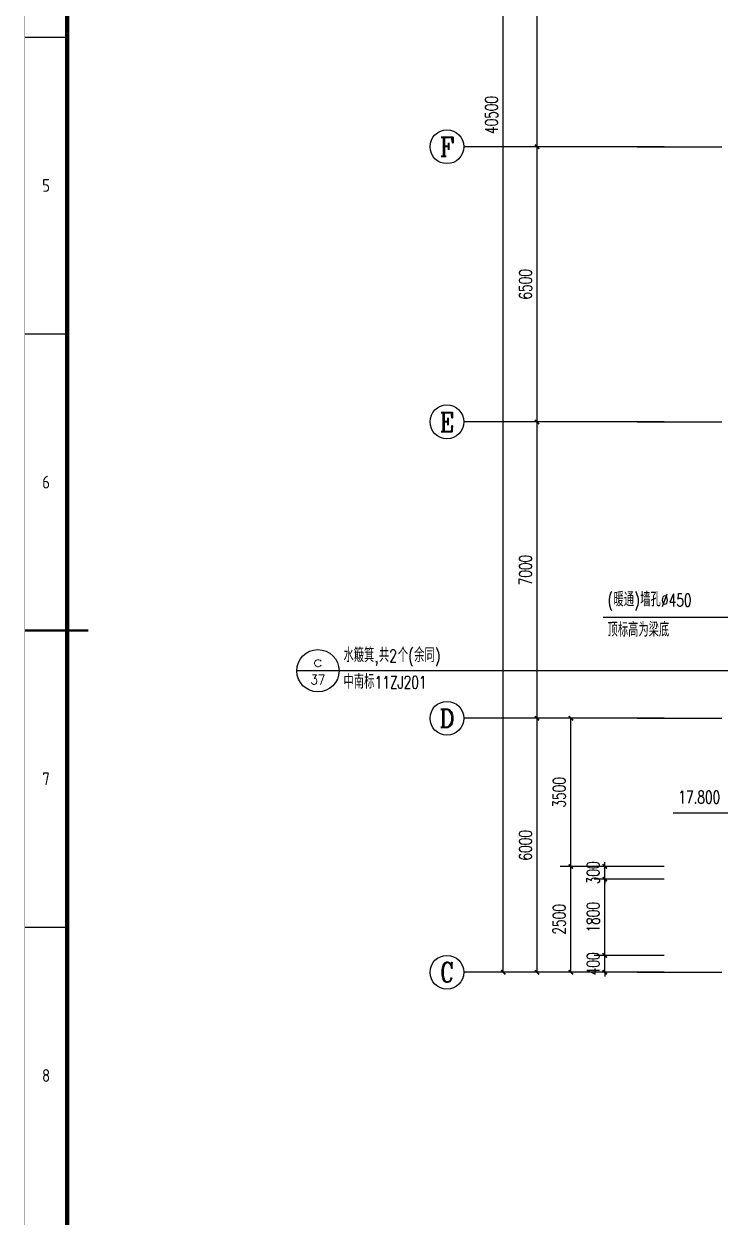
# Model space of a CAD drawing. Extents: x -93062 to 326984, y -142534 to 91021.
# Drawn here: x 185444 to 201895, y 35089 to 63274 of the extents above; entities that cross this region are included whole.
import ezdxf
from ezdxf.enums import TextEntityAlignment as Align

# ---------------------------------------------------------------- set-up
doc = ezdxf.new("R2010")
doc.units = 0
doc.header["$LTSCALE"] = 1000
doc.header["$MEASUREMENT"] = 0
doc.linetypes.add('DOTE', pattern=[2.42, 2, -0.2, 0.02, -0.2])
doc.layers.get('0').update_dxf_attribs({"color": 8})
doc.layers.get('Defpoints').update_dxf_attribs({"color": 8})
for name, color, linetype in [('AXIS', 8, 'Continuous'), ('AXIS_TEXT', 8, 'Continuous'), ('DIM_ELEV', 8, 'Continuous'), ('DIM_IDEN', 8, 'Continuous'), ('DOTE', 8, 'DOTE'), ('HOLE', 8, 'Continuous'), ('PUB_TEXT', 8, 'Continuous')]:
    doc.layers.add(name, color=color, linetype=linetype)
doc.styles.add('_TCH_AXIS', font='COMPLEX', dxfattribs={"bigfont": 'GBCBIG'})
doc.styles.add('_TCH_DIM', font='SIMPLEX', dxfattribs={"bigfont": 'GBCBIG'})
doc.styles.add('_TCH_DIM_T3', font='SIMPLEX', dxfattribs={"width": 0.705882, "bigfont": 'GBCBIG'})
doc.styles.add('_TCH_LABEL', font='COMPLEX', dxfattribs={"bigfont": 'GBCBIG'})
doc.styles.add('COMPLEX', font='COMPLEX')
doc.styles.get("Standard").update_dxf_attribs({"font": 'gbenor.shx', "bigfont": 'gbcbig.shx'})
doc.styles.add('TK', font='GEDITXT.SHX', dxfattribs={"width": 0.85, "height": 3.5, "bigfont": 'DXT.SHX'})
doc.dimstyles.new('_TCH_ARCH&&100', dxfattribs={"dimtxt": 297.5, "dimasz": 100, "dimexe": 250, "dimexo": 300, "dimgap": 126.25, "dimtad": 1, "dimdec": 0, "dimzin": 0, "dimdsep": 46, "dimtxsty": '_TCH_DIM_T3', "dimblk": 'ARCHTICK', "dimcen": 0.09, "dimazin": 2, "dimtfac": 1, "dimtdec": 0, "dimtix": 1, "dimtmove": 2, "dimatfit": 3, "dimfxl": 1, "dimtolj": 1, "dimtzin": 0, "dimarcsym": 0})

# ---------------------------------------------------------------- blocks, each defined once
blk = doc.blocks.new('GEDI_WK_A1_V')
at = {"color": 3}
for p, q in [((0, 560.67), (10, 560.67)), ((0, 490.58), (10, 490.58)), ((0, 420.5), (10, 420.5)), ((0, 350.42), (10, 350.42))]:
    blk.add_line(p, q, dxfattribs=at)
for points, const_width in [([(0, 841), (0, 0), (594, 0), (594, 841)], 0.1), ([(10, 816), (10, 10), (584, 10), (584, 816)], 1)]:
    blk.add_lwpolyline(points, close=True, dxfattribs=dict(at, const_width=const_width))
at = {"color": 3, "const_width": 0.5}
blk.add_lwpolyline([(0, 420.5), (15, 420.5)], dxfattribs=at)
at = {"color": 3}
for s, p in [('5', (5, 525.62)), ('6', (5, 455.54)), ('7', (5, 385.46)), ('8', (5, 315.38))]:
    blk.add_text(s, height=3, dxfattribs=at).set_placement(p, align=Align.MIDDLE)
blk = doc.blocks.new('A$C711966D6')
blk.add_blockref('GEDI_WK_A1_V', (0, 0))
at = {"style": 'TK', "width": 0.85}
for tag, height, p in [('PROJECTNAME', 4.75, (529, 44)), ('PHASE', 4, (571, 44)), ('DRAWINGNAME', 4.75, (539, 31))]:
    blk.add_attdef(tag, text='', height=height, dxfattribs=at).set_placement(p, align=Align.MIDDLE_CENTER)
for tag, p, height in [('APPROVE', (416, 32.75), 3.5), ('DESIGN', (461, 32.75), 3.5), ('REVIEW1', (416, 25.75), 3.5), ('DRAW', (461, 25.75), 3.5), ('REVIEW2', (416, 18.75), 3.5), ('PROPORTION', (461, 18.75), 3.5), ('DRAWINGNUMBER', (511, 18.5), 4), ('CHECK', (416, 11.75), 3.5), ('DATE', (461, 11.75), 3.5), ('VERSION', (577, 11.75), 3.5)]:
    blk.add_attdef(tag, p, '', height=height, dxfattribs=at)
blk = doc.blocks.new('是飞洒发时')
at = {"xscale": 100, "yscale": 100, "zscale": 100}
blk.add_blockref('A$C711966D6', (0, 0), dxfattribs=at)
blk = doc.blocks.new('_ArchTick')
at = {"color": 0, "linetype": 'ByBlock', "const_width": 0.4}
blk.add_lwpolyline([(-0.5, -0.5), (0.5, 0.5)], dxfattribs=at)
blk = doc.blocks.new('*D1050')
at = {"layer": 'AXIS', "color": 0, "lineweight": -2, "transparency": 16777216}
for p, q in [((200569, 41272), (198919, 41272)), ((199169, 41272), (199169, 41372)), ((199169, 40872), (199169, 41272)), ((200569, 40872), (198919, 40872)), ((199169, 40872), (199169, 40772))]:
    blk.add_line(p, q, dxfattribs=at)
at = {"layer": 'Defpoints', "color": 0, "transparency": 16777216}
for p in [(199169, 41272), (200869, 41272), (200869, 40872)]:
    blk.add_point(p, dxfattribs=at)
at = {"layer": 'AXIS', "color": 0, "lineweight": -2, "transparency": 16777216, "xscale": 100, "yscale": 100, "zscale": 100}
for p, rotation in [((199169, 41272), 270), ((199169, 40872), 90)]:
    blk.add_blockref('_ArchTick', p, dxfattribs=dict(at, rotation=rotation))
at = {"layer": 'AXIS', "color": 0, "transparency": 16777216, "insert": (198894, 41072), "char_height": 297.5, "attachment_point": 5, "rotation": 90, "style": '_TCH_DIM_T3'}
blk.add_mtext('\\A1;400', dxfattribs=at)
blk = doc.blocks.new('*D1051')
at = {"layer": 'AXIS', "color": 0, "lineweight": -2, "transparency": 16777216}
for p, q in [((200569, 43072), (198919, 43072)), ((199169, 41272), (199169, 43072)), ((200569, 41272), (198919, 41272))]:
    blk.add_line(p, q, dxfattribs=at)
at = {"layer": 'Defpoints', "color": 0, "transparency": 16777216}
for p in [(199169, 43072), (200869, 43072), (200869, 41272)]:
    blk.add_point(p, dxfattribs=at)
at = {"layer": 'AXIS', "color": 0, "lineweight": -2, "transparency": 16777216, "xscale": 100, "yscale": 100, "zscale": 100}
for p, rotation in [((199169, 43072), 90), ((199169, 41272), 270)]:
    blk.add_blockref('_ArchTick', p, dxfattribs=dict(at, rotation=rotation))
at = {"layer": 'AXIS', "color": 0, "transparency": 16777216, "insert": (198894, 42172), "char_height": 297.5, "attachment_point": 5, "rotation": 90, "style": '_TCH_DIM_T3'}
blk.add_mtext('\\A1;1800', dxfattribs=at)
blk = doc.blocks.new('*D1052')
at = {"layer": 'AXIS', "color": 0, "lineweight": -2, "transparency": 16777216}
for p, q in [((199169, 43372), (199169, 43472)), ((200569, 43372), (198919, 43372)), ((199169, 43072), (199169, 43372)), ((200569, 43072), (198919, 43072)), ((199169, 43072), (199169, 42972))]:
    blk.add_line(p, q, dxfattribs=at)
at = {"layer": 'Defpoints', "color": 0, "transparency": 16777216}
for p in [(199169, 43372), (200869, 43372), (200869, 43072)]:
    blk.add_point(p, dxfattribs=at)
at = {"layer": 'AXIS', "color": 0, "lineweight": -2, "transparency": 16777216, "xscale": 100, "yscale": 100, "zscale": 100}
for p, rotation in [((199169, 43372), 270), ((199169, 43072), 90)]:
    blk.add_blockref('_ArchTick', p, dxfattribs=dict(at, rotation=rotation))
at = {"layer": 'AXIS', "color": 0, "transparency": 16777216, "insert": (198894, 43222), "char_height": 297.5, "attachment_point": 5, "rotation": 90, "style": '_TCH_DIM_T3'}
blk.add_mtext('\\A1;300', dxfattribs=at)
blk = doc.blocks.new('*D1059')
at = {"layer": 'AXIS', "color": 0, "lineweight": -2, "transparency": 16777216}
for p, q in [((200569, 46872), (197319, 46872)), ((197569, 40872), (197569, 46872)), ((200569, 40872), (197319, 40872))]:
    blk.add_line(p, q, dxfattribs=at)
at = {"layer": 'Defpoints', "color": 0, "transparency": 16777216}
for p in [(197569, 46872), (200869, 46872), (200869, 40872)]:
    blk.add_point(p, dxfattribs=at)
at = {"layer": 'AXIS', "color": 0, "lineweight": -2, "transparency": 16777216, "xscale": 100, "yscale": 100, "zscale": 100}
for p, rotation in [((197569, 46872), 90), ((197569, 40872), 270)]:
    blk.add_blockref('_ArchTick', p, dxfattribs=dict(at, rotation=rotation))
at = {"layer": 'AXIS', "color": 0, "transparency": 16777216, "insert": (197294, 43872), "char_height": 297.5, "attachment_point": 5, "rotation": 90, "style": '_TCH_DIM_T3'}
blk.add_mtext('\\A1;6000', dxfattribs=at)
blk = doc.blocks.new('*D1060')
at = {"layer": 'AXIS', "color": 0, "lineweight": -2, "transparency": 16777216}
for p, q in [((200569, 53872), (197319, 53872)), ((197569, 46872), (197569, 53872)), ((200569, 46872), (197319, 46872))]:
    blk.add_line(p, q, dxfattribs=at)
at = {"layer": 'Defpoints', "color": 0, "transparency": 16777216}
for p in [(197569, 53872), (200869, 53872), (200869, 46872)]:
    blk.add_point(p, dxfattribs=at)
at = {"layer": 'AXIS', "color": 0, "lineweight": -2, "transparency": 16777216, "xscale": 100, "yscale": 100, "zscale": 100}
for p, rotation in [((197569, 53872), 90), ((197569, 46872), 270)]:
    blk.add_blockref('_ArchTick', p, dxfattribs=dict(at, rotation=rotation))
at = {"layer": 'AXIS', "color": 0, "transparency": 16777216, "insert": (197294, 50372), "char_height": 297.5, "attachment_point": 5, "rotation": 90, "style": '_TCH_DIM_T3'}
blk.add_mtext('\\A1;7000', dxfattribs=at)
blk = doc.blocks.new('*D1061')
at = {"layer": 'AXIS', "color": 0, "lineweight": -2, "transparency": 16777216}
for p, q in [((200569, 60372), (197319, 60372)), ((197569, 53872), (197569, 60372)), ((200569, 53872), (197319, 53872))]:
    blk.add_line(p, q, dxfattribs=at)
at = {"layer": 'Defpoints', "color": 0, "transparency": 16777216}
for p in [(197569, 60372), (200869, 60372), (200869, 53872)]:
    blk.add_point(p, dxfattribs=at)
at = {"layer": 'AXIS', "color": 0, "lineweight": -2, "transparency": 16777216, "xscale": 100, "yscale": 100, "zscale": 100}
for p, rotation in [((197569, 60372), 90), ((197569, 53872), 270)]:
    blk.add_blockref('_ArchTick', p, dxfattribs=dict(at, rotation=rotation))
at = {"layer": 'AXIS', "color": 0, "transparency": 16777216, "insert": (197294, 57122), "char_height": 297.5, "attachment_point": 5, "rotation": 90, "style": '_TCH_DIM_T3'}
blk.add_mtext('\\A1;6500', dxfattribs=at)
blk = doc.blocks.new('*D1062')
at = {"layer": 'AXIS', "color": 0, "lineweight": -2, "transparency": 16777216}
for p, q in [((200569, 67372), (197319, 67372)), ((197569, 60372), (197569, 67372)), ((200569, 60372), (197319, 60372))]:
    blk.add_line(p, q, dxfattribs=at)
at = {"layer": 'Defpoints', "color": 0, "transparency": 16777216}
for p in [(197569, 67372), (200869, 67372), (200869, 60372)]:
    blk.add_point(p, dxfattribs=at)
at = {"layer": 'AXIS', "color": 0, "lineweight": -2, "transparency": 16777216, "xscale": 100, "yscale": 100, "zscale": 100}
for p, rotation in [((197569, 67372), 90), ((197569, 60372), 270)]:
    blk.add_blockref('_ArchTick', p, dxfattribs=dict(at, rotation=rotation))
at = {"layer": 'AXIS', "color": 0, "transparency": 16777216, "insert": (197294, 63872), "char_height": 297.5, "attachment_point": 5, "rotation": 90, "style": '_TCH_DIM_T3'}
blk.add_mtext('\\A1;7000', dxfattribs=at)
blk = doc.blocks.new('*D1065')
at = {"layer": 'AXIS', "color": 0, "lineweight": -2, "transparency": 16777216}
for p, q in [((199769, 81372), (196519, 81372)), ((196769, 40872), (196769, 81372)), ((199769, 40872), (196519, 40872))]:
    blk.add_line(p, q, dxfattribs=at)
at = {"layer": 'Defpoints', "color": 0, "transparency": 16777216}
for p in [(196769, 81372), (200069, 81372), (200069, 40872)]:
    blk.add_point(p, dxfattribs=at)
at = {"layer": 'AXIS', "color": 0, "lineweight": -2, "transparency": 16777216, "xscale": 100, "yscale": 100, "zscale": 100}
for p, rotation in [((196769, 81372), 90), ((196769, 40872), 270)]:
    blk.add_blockref('_ArchTick', p, dxfattribs=dict(at, rotation=rotation))
at = {"layer": 'AXIS', "color": 0, "transparency": 16777216, "insert": (196494, 61122), "char_height": 297.5, "attachment_point": 5, "rotation": 90, "style": '_TCH_DIM_T3'}
blk.add_mtext('\\A1;40500', dxfattribs=at)
blk = doc.blocks.new('*D1066')
at = {"layer": 'AXIS', "color": 0, "lineweight": -2, "transparency": 16777216}
for p, q in [((200433, 43372), (198119, 43372)), ((198369, 40872), (198369, 43372)), ((200433, 40872), (198119, 40872))]:
    blk.add_line(p, q, dxfattribs=at)
at = {"layer": 'Defpoints', "color": 0, "transparency": 16777216}
for p in [(198369, 43372), (200733, 43372), (200733, 40872)]:
    blk.add_point(p, dxfattribs=at)
at = {"layer": 'AXIS', "color": 0, "lineweight": -2, "transparency": 16777216, "xscale": 100, "yscale": 100, "zscale": 100}
for p, rotation in [((198369, 43372), 90), ((198369, 40872), 270)]:
    blk.add_blockref('_ArchTick', p, dxfattribs=dict(at, rotation=rotation))
at = {"layer": 'AXIS', "color": 0, "transparency": 16777216, "insert": (198094, 42122), "char_height": 297.5, "attachment_point": 5, "rotation": 90, "style": '_TCH_DIM_T3'}
blk.add_mtext('\\A1;2500', dxfattribs=at)
blk = doc.blocks.new('*D1067')
at = {"layer": 'AXIS', "color": 0, "lineweight": -2, "transparency": 16777216}
for p, q in [((200433, 46872), (198119, 46872)), ((198369, 43372), (198369, 46872)), ((200433, 43372), (198119, 43372))]:
    blk.add_line(p, q, dxfattribs=at)
at = {"layer": 'Defpoints', "color": 0, "transparency": 16777216}
for p in [(198369, 46872), (200733, 46872), (200733, 43372)]:
    blk.add_point(p, dxfattribs=at)
at = {"layer": 'AXIS', "color": 0, "lineweight": -2, "transparency": 16777216, "xscale": 100, "yscale": 100, "zscale": 100}
for p, rotation in [((198369, 46872), 90), ((198369, 43372), 270)]:
    blk.add_blockref('_ArchTick', p, dxfattribs=dict(at, rotation=rotation))
at = {"layer": 'AXIS', "color": 0, "transparency": 16777216, "insert": (198094, 45122), "char_height": 297.5, "attachment_point": 5, "rotation": 90, "style": '_TCH_DIM_T3'}
blk.add_mtext('\\A1;3500', dxfattribs=at)
blk = doc.blocks.new('_AXISO')
blk.add_circle((0, 0), 0.5)
at = {"layer": 'AXIS_TEXT', "style": 'COMPLEX', "width": 1.041667}
blk.add_attdef('A', text='', height=0.56, dxfattribs=at).set_placement((-0.25, -0.28), (0.25, -0.28), align=Align.FIT)

msp = doc.modelspace()

# ---------------------------------------------------------------- linework, layer by layer
at = {"layer": 'AXIS'}
for p, q in [((198734.5, 60372.1), (195840, 60372.1)), ((198734.5, 53872.1), (195840, 53872.1)), ((198734.5, 46872.1), (195840, 46872.1)), ((198734.5, 40872.1), (195840, 40872.1))]:
    msp.add_line(p, q, dxfattribs=at)
at = {"layer": 'DIM_ELEV'}
msp.add_line((202561.5, 44634), (200785.2, 44634), dxfattribs=at)
at = {"layer": 'DIM_IDEN'}
for p, q in [((192891, 47994), (191891, 47994)), ((203335.5, 47994), (192891, 47994))]:
    msp.add_line(p, q, dxfattribs=at)
msp.add_circle((192391, 47994), 500, dxfattribs=at)
at = {"layer": 'DOTE'}
for p, q in [((199932.4, 60372.1), (228838.4, 60372.1)), ((199932.4, 53872.1), (228838.4, 53872.1)), ((199932.4, 46872.1), (228838.4, 46872.1)), ((199932.4, 40872.1), (228838.4, 40872.1))]:
    msp.add_line(p, q, dxfattribs=at)
at = {"layer": 'HOLE'}
msp.add_line((204262.5, 49253.5), (199129.8, 49253.5), dxfattribs=at)

# ---------------------------------------------------------------- block references
msp.add_blockref('是飞洒发时', (185469.5, 6896))
at = {"layer": 'AXIS'}
ref = msp.add_blockref('_AXISO', (195440, 60372.1), dxfattribs=dict(at, xscale=800, yscale=800, zscale=800))
ref.add_attrib('A', 'F', dxfattribs={"layer": 'AXIS_TEXT', "height": 445.4, "style": '_TCH_AXIS'}).set_placement((195270.3, 60149.3), (195609.7, 60149.3), align=Align.FIT)
ref = msp.add_blockref('_AXISO', (195440, 53872.1), dxfattribs=dict(at, xscale=800, yscale=800, zscale=800))
ref.add_attrib('A', 'E', dxfattribs={"layer": 'AXIS_TEXT', "height": 445.4, "style": '_TCH_AXIS'}).set_placement((195270.3, 53649.3), (195609.7, 53649.3), align=Align.FIT)
ref = msp.add_blockref('_AXISO', (195440, 46872.1), dxfattribs=dict(at, xscale=800, yscale=800, zscale=800))
ref.add_attrib('A', 'D', dxfattribs={"layer": 'AXIS_TEXT', "height": 435.3, "style": '_TCH_AXIS'}).set_placement((195263.8, 46654.4), (195616.2, 46654.4), align=Align.FIT)
ref = msp.add_blockref('_AXISO', (195440, 40872.1), dxfattribs=dict(at, xscale=800, yscale=800, zscale=800))
ref.add_attrib('A', 'C', dxfattribs={"layer": 'AXIS_TEXT', "height": 455.7, "style": '_TCH_AXIS'}).set_placement((195277.3, 40644.2), (195602.7, 40644.2), align=Align.FIT)

# ---------------------------------------------------------------- texts
at = {"layer": 'PUB_TEXT', "style": '_TCH_DIM', "width": 0.705882}
for s, p in [('(', (199234.8, 49514.3)), (')', (199866.3, 49514.3)), ('%%C450', (200497.8, 49514.3)), ('2', (194079, 48198.2)), ('(', (194524.7, 48198.2)), (')', (195156.2, 48198.2)), (',', (193733.2, 48198.2)), ('11ZJ201', (193733.2, 47572.5)), ('17.800', (200905.2, 44860.6))]:
    msp.add_text(s, height=297.5, dxfattribs=at).set_placement(p)
at = {"layer": 'PUB_TEXT', "style": '_TCH_DIM'}
for s, height, p in [('暖通', 337.59, (199374.8, 49514.3)), ('墙孔', 337.59, (200006.3, 49514.3)), ('顶标高为梁底', 337.59, (199234.8, 48798.5)), ('水簸箕', 337.59, (192996, 48198.2)), ('共', 337.6, (193833.2, 48198.2)), ('个', 337.6, (194279, 48198.2)), ('余同', 337.59, (194664.7, 48198.2)), ('中南标', 337.59, (192996, 47572.5))]:
    msp.add_text(s, height=height, dxfattribs=at).set_placement(p)
at = {"layer": 'PUB_TEXT', "style": '_TCH_LABEL', "width": 1.5}
msp.add_text('c', height=251.3, dxfattribs=at).set_placement((192274.3, 48088), (192507.7, 48088), align=Align.FIT)
at = {"layer": 'PUB_TEXT', "style": '_TCH_LABEL'}
msp.add_text('37', height=221.93, dxfattribs=at).set_placement((192216.6, 47673.4), (192565.4, 47673.4), align=Align.FIT)

# ---------------------------------------------------------------- dimensions: what is measured, and where the dimension line sits
at = {"layer": 'AXIS'}
for p1, p2, distance, picture, middle in [((200069, 40872.1), (200069, 81372.1), 3300, '*D1065', (196494, 61122.1)), ((200869, 60372.1), (200869, 67372.1), 3300, '*D1062', (197294, 63872.1)), ((200869, 53872.1), (200869, 60372.1), 3300, '*D1061', (197294, 57122.1)), ((200869, 46872.1), (200869, 53872.1), 3300, '*D1060', (197294, 50372.1)), ((200869, 40872.1), (200869, 46872.1), 3300, '*D1059', (197294, 43872.1)), ((200733.1, 43372.1), (200733.1, 46872.1), 2364.1, '*D1067', (198094, 45122.1)), ((200733.1, 40872.1), (200733.1, 43372.1), 2364.1, '*D1066', (198094, 42122.1)), ((200869, 43072.1), (200869, 43372.1), 1700, '*D1052', (198894, 43222.1)), ((200869, 41272.1), (200869, 43072.1), 1700, '*D1051', (198894, 42172.1)), ((200869, 40872.1), (200869, 41272.1), 1700, '*D1050', (198894, 41072.1))]:
    dim = msp.add_aligned_dim(p1=p1, p2=p2, distance=distance, dimstyle='_TCH_ARCH&&100', dxfattribs=at)
    dim.commit()
    dim.dimension.update_dxf_attribs({"geometry": picture, "text_midpoint": middle})

doc.saveas('drawing.dxf')
